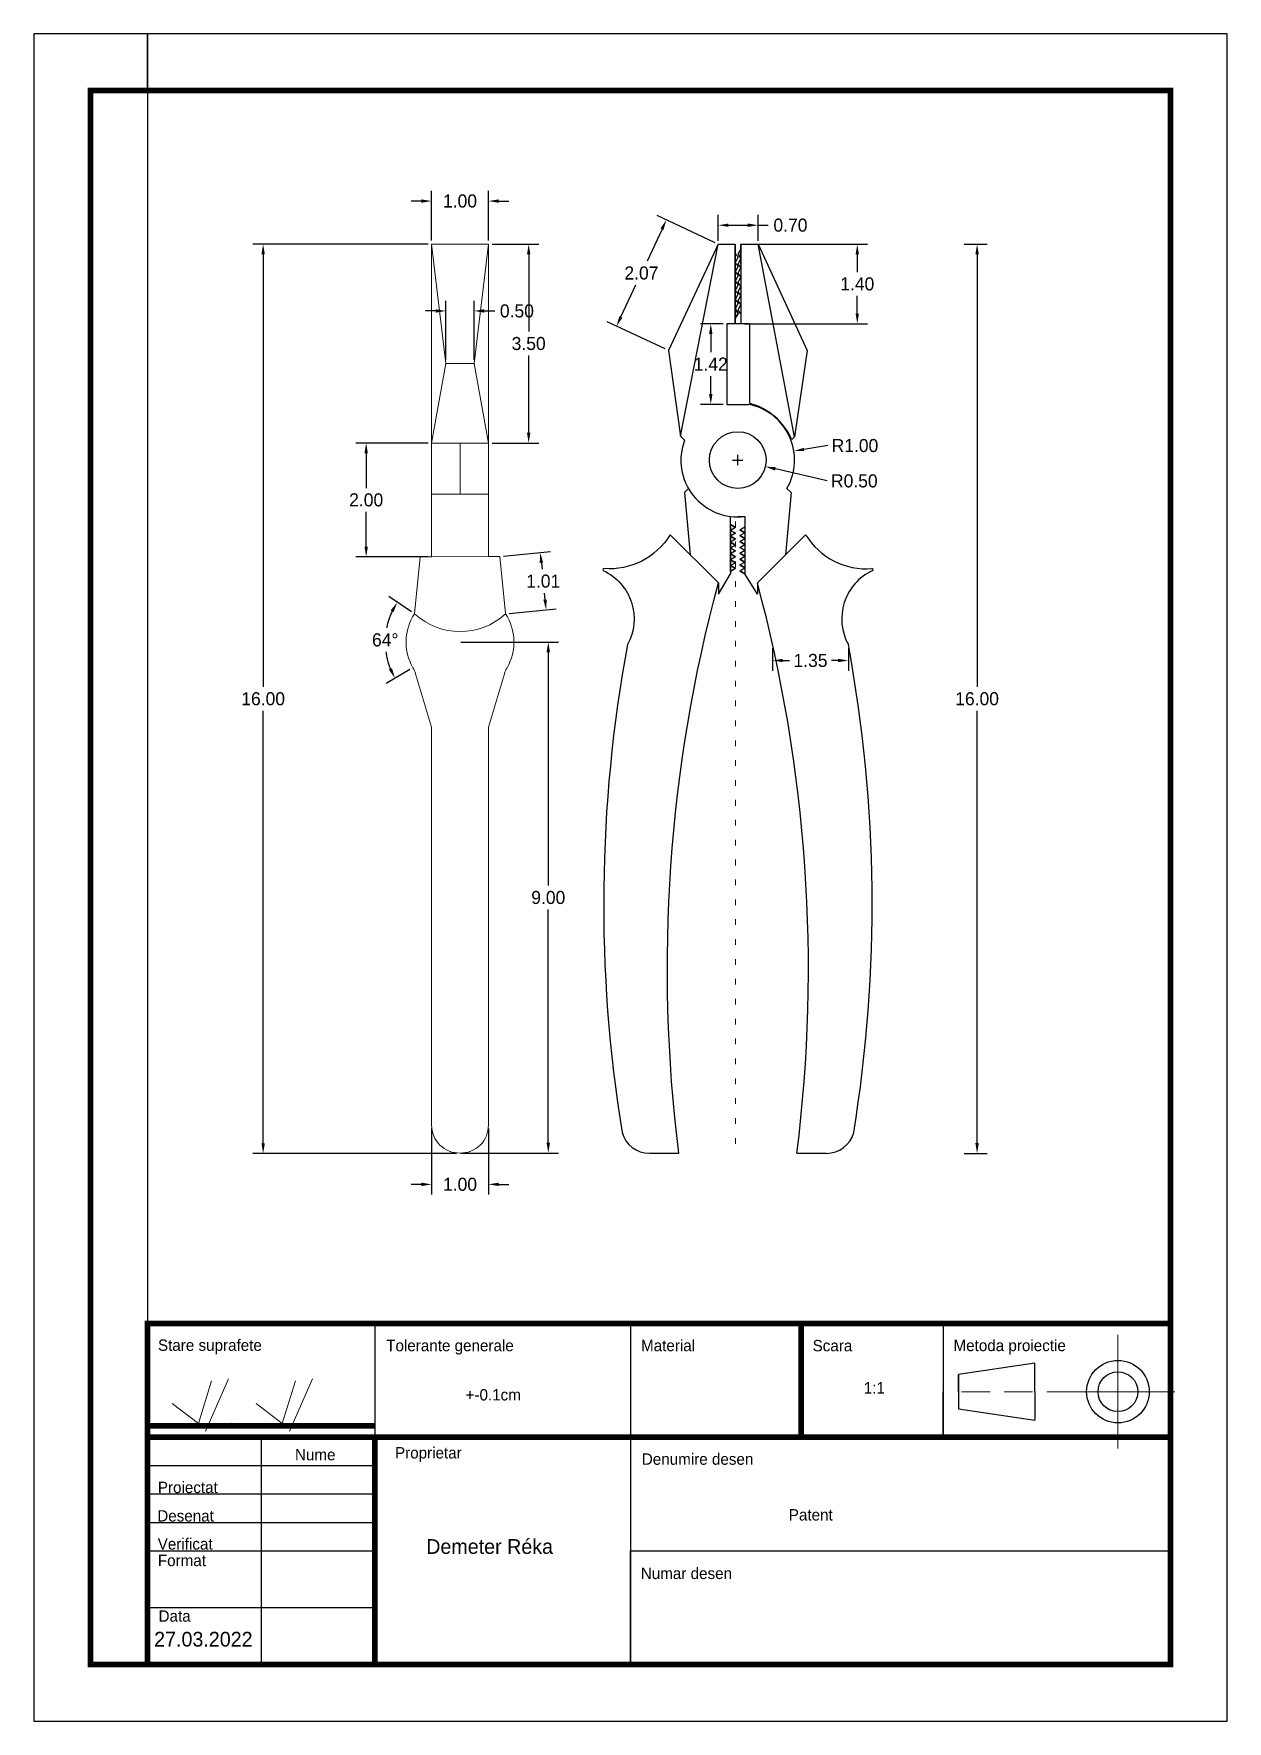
# Model space of a CAD drawing. Header units: centimetres. Extents: x 28.5 to 49.5, y 7 to 36.7.
import ezdxf

# ---------------------------------------------------------------- set-up
doc = ezdxf.new("R2010")
doc.units = ezdxf.units.CM
doc.header["$MEASUREMENT"] = 0
doc.header["$PDMODE"] = 2
doc.header["$PDSIZE"] = -4
for name, pattern in [('ACAD_ISO02W100', [15, 12, -3]), ('DASHED', [0.75, 0.5, -0.25]), ('DOT', [0.25, 0, -0.25])]:
    doc.linetypes.add(name, pattern=pattern)
doc.layers.add('szaggatott', color=7, linetype='ACAD_ISO02W100', lineweight=0)
doc.styles.get("Standard").update_dxf_attribs({"font": 'GOTHIC.TTF'})
doc.dimstyles.get("Standard").update_dxf_attribs({"dimtxt": 0.23, "dimasz": 0.18, "dimexe": 0.18, "dimexo": 0.0625, "dimgap": 0.09, "dimtad": 0, "dimtih": 1, "dimtoh": 1, "dimzin": 0, "dimdsep": 46, "dimtxsty": 'Standard', "dimcen": 0.09, "dimadec": 0, "dimazin": 0, "dimtfac": 1, "dimtofl": 0, "dimtmove": 0, "dimatfit": 3, "dimfxl": 1, "dimtolj": 1, "dimtzin": 0, "dimarcsym": 0})

# ---------------------------------------------------------------- blocks, each defined once
blk = doc.blocks.new('*D1')
at = {"layer": 'Defpoints', "color": 0, "linetype": 'ByBlock', "transparency": 16777216}
for p in [(44.81, 32.994), (44.81, 16.993), (45.102, 16.993)]:
    blk.add_point(p, dxfattribs=at)
at = {"layer": 'szaggatott', "color": 0, "linetype": 'ByBlock', "lineweight": -2, "transparency": 16777216}
for p, q in [((44.873, 32.994), (45.282, 32.994)), ((45.102, 32.814), (45.102, 25.204)), ((45.102, 17.173), (45.102, 24.783)), ((44.873, 16.993), (45.282, 16.993))]:
    blk.add_line(p, q, dxfattribs=at)
at = {"layer": 'szaggatott', "color": 0, "linetype": 'ByBlock', "transparency": 16777216}
for points in [[(45.072, 32.814), (45.132, 32.814), (45.102, 32.994)], [(45.072, 17.173), (45.132, 17.173), (45.102, 16.993)]]:
    blk.add_solid(points, dxfattribs=at)
at = {"layer": 'szaggatott', "color": 0, "linetype": 'ByBlock', "transparency": 16777216, "insert": (45.102, 24.993), "char_height": 0.23, "attachment_point": 5}
blk.add_mtext('\\A1;16.00', dxfattribs=at)
blk = doc.blocks.new('*D2')
at = {"layer": 'Defpoints', "color": 0, "linetype": 'ByBlock', "transparency": 16777216}
for p in [(40.891, 29.194), (41.378, 29.08)]:
    blk.add_point(p, dxfattribs=at)
at = {"layer": 'szaggatott', "color": 0, "linetype": 'ByBlock', "lineweight": -2, "transparency": 16777216}
for p, q in [((40.801, 29.194), (40.981, 29.194)), ((40.891, 29.104), (40.891, 29.284)), ((42.464, 28.827), (41.553, 29.039))]:
    blk.add_line(p, q, dxfattribs=at)
at = {"layer": 'szaggatott', "color": 0, "linetype": 'ByBlock', "transparency": 16777216}
blk.add_solid([(41.56, 29.069), (41.546, 29.01), (41.378, 29.08)], dxfattribs=at)
at = {"layer": 'szaggatott', "color": 0, "linetype": 'ByBlock', "transparency": 16777216, "insert": (42.942, 28.827), "char_height": 0.23, "attachment_point": 5}
blk.add_mtext('\\A1;R0.50', dxfattribs=at)
blk = doc.blocks.new('*D3')
at = {"layer": 'Defpoints', "color": 0, "linetype": 'ByBlock', "transparency": 16777216}
for p in [(40.891, 29.194), (41.878, 29.353)]:
    blk.add_point(p, dxfattribs=at)
at = {"layer": 'szaggatott', "color": 0, "linetype": 'ByBlock', "lineweight": -2, "transparency": 16777216}
for p, q in [((42.475, 29.449), (42.056, 29.381)), ((40.801, 29.194), (40.981, 29.194)), ((40.891, 29.104), (40.891, 29.284))]:
    blk.add_line(p, q, dxfattribs=at)
at = {"layer": 'szaggatott', "color": 0, "linetype": 'ByBlock', "transparency": 16777216}
blk.add_solid([(42.051, 29.411), (42.061, 29.352), (41.878, 29.353)], dxfattribs=at)
at = {"layer": 'szaggatott', "color": 0, "linetype": 'ByBlock', "transparency": 16777216, "insert": (42.953, 29.449), "char_height": 0.23, "attachment_point": 5}
blk.add_mtext('\\A1;R1.00', dxfattribs=at)
blk = doc.blocks.new('*D4')
at = {"layer": 'Defpoints', "color": 0, "linetype": 'ByBlock', "transparency": 16777216}
for p in [(41.248, 33.328), (40.548, 32.994), (41.248, 32.994)]:
    blk.add_point(p, dxfattribs=at)
at = {"layer": 'szaggatott', "color": 0, "linetype": 'ByBlock', "lineweight": -2, "transparency": 16777216}
for p, q in [((40.548, 33.056), (40.548, 33.508)), ((40.728, 33.328), (41.068, 33.328)), ((41.248, 33.056), (41.248, 33.508)), ((41.248, 33.328), (41.428, 33.328))]:
    blk.add_line(p, q, dxfattribs=at)
at = {"layer": 'szaggatott', "color": 0, "linetype": 'ByBlock', "transparency": 16777216}
for points in [[(40.728, 33.358), (40.728, 33.298), (40.548, 33.328)], [(41.068, 33.358), (41.068, 33.298), (41.248, 33.328)]]:
    blk.add_solid(points, dxfattribs=at)
at = {"layer": 'szaggatott', "color": 0, "linetype": 'ByBlock', "transparency": 16777216, "insert": (41.818, 33.328), "char_height": 0.23, "attachment_point": 5}
blk.add_mtext('\\A1;0.70', dxfattribs=at)
blk = doc.blocks.new('*D5')
at = {"layer": 'Defpoints', "color": 0, "linetype": 'ByBlock', "transparency": 16777216}
for p in [(40.698, 31.594), (40.416, 30.175), (40.698, 30.175)]:
    blk.add_point(p, dxfattribs=at)
at = {"layer": 'szaggatott', "color": 0, "linetype": 'ByBlock', "lineweight": -2, "transparency": 16777216}
for p, q in [((40.636, 31.594), (40.236, 31.594)), ((40.416, 31.414), (40.416, 31.094)), ((40.416, 30.355), (40.416, 30.674)), ((40.636, 30.175), (40.236, 30.175))]:
    blk.add_line(p, q, dxfattribs=at)
at = {"layer": 'szaggatott', "color": 0, "linetype": 'ByBlock', "transparency": 16777216}
for points in [[(40.386, 31.414), (40.446, 31.414), (40.416, 31.594)], [(40.386, 30.355), (40.446, 30.355), (40.416, 30.175)]]:
    blk.add_solid(points, dxfattribs=at)
at = {"layer": 'szaggatott', "color": 0, "linetype": 'ByBlock', "transparency": 16777216, "insert": (40.416, 30.884), "char_height": 0.23, "attachment_point": 5}
blk.add_mtext('\\A1;1.42', dxfattribs=at)
blk = doc.blocks.new('*D6')
at = {"layer": 'Defpoints', "color": 0, "linetype": 'ByBlock', "transparency": 16777216}
for p in [(40.548, 32.994), (38.758, 31.551), (39.672, 31.123)]:
    blk.add_point(p, dxfattribs=at)
at = {"layer": 'szaggatott', "color": 0, "linetype": 'ByBlock', "lineweight": -2, "transparency": 16777216}
for p, q in [((40.492, 33.02), (39.471, 33.498)), ((39.558, 33.259), (39.295, 32.697)), ((38.835, 31.714), (39.098, 32.276)), ((39.615, 31.15), (38.595, 31.627))]:
    blk.add_line(p, q, dxfattribs=at)
at = {"layer": 'szaggatott', "color": 0, "linetype": 'ByBlock', "transparency": 16777216}
for points in [[(39.531, 33.271), (39.585, 33.246), (39.634, 33.422)], [(38.807, 31.727), (38.862, 31.701), (38.758, 31.551)]]:
    blk.add_solid(points, dxfattribs=at)
at = {"layer": 'szaggatott', "color": 0, "linetype": 'ByBlock', "transparency": 16777216, "insert": (39.196, 32.486), "char_height": 0.23, "attachment_point": 5}
blk.add_mtext('\\A1;2.07', dxfattribs=at)
blk = doc.blocks.new('*D7')
at = {"layer": 'Defpoints', "color": 0, "linetype": 'ByBlock', "transparency": 16777216}
for p in [(40.948, 32.994), (40.948, 31.594), (42.994, 31.594)]:
    blk.add_point(p, dxfattribs=at)
at = {"layer": 'szaggatott', "color": 0, "linetype": 'ByBlock', "lineweight": -2, "transparency": 16777216}
for p, q in [((41.011, 32.994), (43.174, 32.994)), ((42.994, 32.814), (42.994, 32.504)), ((42.994, 31.774), (42.994, 32.083)), ((41.011, 31.594), (43.174, 31.594))]:
    blk.add_line(p, q, dxfattribs=at)
at = {"layer": 'szaggatott', "color": 0, "linetype": 'ByBlock', "transparency": 16777216}
for points in [[(42.964, 32.814), (43.024, 32.814), (42.994, 32.994)], [(42.964, 31.774), (43.024, 31.774), (42.994, 31.594)]]:
    blk.add_solid(points, dxfattribs=at)
at = {"layer": 'szaggatott', "color": 0, "linetype": 'ByBlock', "transparency": 16777216, "insert": (42.994, 32.294), "char_height": 0.23, "attachment_point": 5}
blk.add_mtext('\\A1;1.40', dxfattribs=at)
blk = doc.blocks.new('*D8')
at = {"layer": 'Defpoints', "color": 0, "linetype": 'ByBlock', "transparency": 16777216}
for p in [(36.504, 33.753), (35.504, 32.995), (36.504, 32.995)]:
    blk.add_point(p, dxfattribs=at)
at = {"layer": 'szaggatott', "color": 0, "linetype": 'ByBlock', "lineweight": -2, "transparency": 16777216}
for p, q in [((35.504, 33.058), (35.504, 33.933)), ((36.504, 33.058), (36.504, 33.933)), ((35.324, 33.753), (35.144, 33.753)), ((36.684, 33.753), (36.864, 33.753))]:
    blk.add_line(p, q, dxfattribs=at)
at = {"layer": 'szaggatott', "color": 0, "linetype": 'ByBlock', "transparency": 16777216}
for points in [[(35.324, 33.783), (35.324, 33.723), (35.504, 33.753)], [(36.684, 33.783), (36.684, 33.723), (36.504, 33.753)]]:
    blk.add_solid(points, dxfattribs=at)
at = {"layer": 'szaggatott', "color": 0, "linetype": 'ByBlock', "transparency": 16777216, "insert": (36.004, 33.753), "char_height": 0.23, "attachment_point": 5}
blk.add_mtext('\\A1;1.00', dxfattribs=at)
blk = doc.blocks.new('*D9')
at = {"layer": 'Defpoints', "color": 0, "linetype": 'ByBlock', "transparency": 16777216}
for p in [(36.504, 32.995), (36.504, 29.495), (37.212, 29.495)]:
    blk.add_point(p, dxfattribs=at)
at = {"layer": 'szaggatott', "color": 0, "linetype": 'ByBlock', "lineweight": -2, "transparency": 16777216}
for p, q in [((36.567, 32.995), (37.392, 32.995)), ((37.212, 32.815), (37.212, 31.456)), ((37.212, 29.675), (37.212, 31.035)), ((36.567, 29.495), (37.392, 29.495))]:
    blk.add_line(p, q, dxfattribs=at)
at = {"layer": 'szaggatott', "color": 0, "linetype": 'ByBlock', "transparency": 16777216}
for points in [[(37.182, 32.815), (37.242, 32.815), (37.212, 32.995)], [(37.182, 29.675), (37.242, 29.675), (37.212, 29.495)]]:
    blk.add_solid(points, dxfattribs=at)
at = {"layer": 'szaggatott', "color": 0, "linetype": 'ByBlock', "transparency": 16777216, "insert": (37.212, 31.245), "char_height": 0.23, "attachment_point": 5}
blk.add_mtext('\\A1;3.50', dxfattribs=at)
blk = doc.blocks.new('*D10')
at = {"layer": 'Defpoints', "color": 0, "linetype": 'ByBlock', "transparency": 16777216}
for p in [(35.504, 29.495), (34.353, 27.49), (35.505, 27.49)]:
    blk.add_point(p, dxfattribs=at)
at = {"layer": 'szaggatott', "color": 0, "linetype": 'ByBlock', "lineweight": -2, "transparency": 16777216}
for p, q in [((35.442, 29.495), (34.173, 29.495)), ((34.353, 29.315), (34.353, 28.703)), ((34.353, 27.67), (34.353, 28.282)), ((35.442, 27.49), (34.173, 27.49))]:
    blk.add_line(p, q, dxfattribs=at)
at = {"layer": 'szaggatott', "color": 0, "linetype": 'ByBlock', "transparency": 16777216}
for points in [[(34.323, 29.315), (34.383, 29.315), (34.353, 29.495)], [(34.323, 27.67), (34.383, 27.67), (34.353, 27.49)]]:
    blk.add_solid(points, dxfattribs=at)
at = {"layer": 'szaggatott', "color": 0, "linetype": 'ByBlock', "transparency": 16777216, "insert": (34.353, 28.493), "char_height": 0.23, "width": 0.53849, "attachment_point": 5}
blk.add_mtext('\\A1;{\\fCentury Gothic|b0|i0|c238|p34;2.00}', dxfattribs=at)
blk = doc.blocks.new('*D11')
at = {"layer": 'Defpoints', "color": 0, "linetype": 'ByBlock', "transparency": 16777216}
for p in [(35.504, 17.491), (36.504, 17.491), (35.504, 16.447)]:
    blk.add_point(p, dxfattribs=at)
at = {"layer": 'szaggatott', "color": 0, "linetype": 'ByBlock', "lineweight": -2, "transparency": 16777216}
for p, q in [((35.504, 17.428), (35.504, 16.267)), ((36.504, 17.428), (36.504, 16.267)), ((35.324, 16.447), (35.144, 16.447)), ((36.684, 16.447), (36.864, 16.447))]:
    blk.add_line(p, q, dxfattribs=at)
at = {"layer": 'szaggatott', "color": 0, "linetype": 'ByBlock', "transparency": 16777216}
for points in [[(35.324, 16.477), (35.324, 16.417), (35.504, 16.447)], [(36.684, 16.477), (36.684, 16.417), (36.504, 16.447)]]:
    blk.add_solid(points, dxfattribs=at)
at = {"layer": 'szaggatott', "color": 0, "linetype": 'ByBlock', "transparency": 16777216, "insert": (36.004, 16.447), "char_height": 0.23, "attachment_point": 5}
blk.add_mtext('\\A1;1.00', dxfattribs=at)
blk = doc.blocks.new('*D12')
at = {"layer": 'Defpoints', "color": 0, "transparency": 16777216}
for p in [(36.254, 31.819), (35.754, 30.895), (36.254, 30.895)]:
    blk.add_point(p, dxfattribs=at)
at = {"layer": 'szaggatott', "color": 0, "lineweight": -2, "transparency": 16777216}
for p, q in [((35.574, 31.819), (35.394, 31.819)), ((35.754, 30.958), (35.754, 31.999)), ((36.254, 30.958), (36.254, 31.999)), ((36.434, 31.819), (36.614, 31.819))]:
    blk.add_line(p, q, dxfattribs=at)
at = {"layer": 'szaggatott', "color": 0, "transparency": 16777216}
for points in [[(35.574, 31.849), (35.574, 31.789), (35.754, 31.819)], [(36.434, 31.849), (36.434, 31.789), (36.254, 31.819)]]:
    blk.add_solid(points, dxfattribs=at)
at = {"layer": 'szaggatott', "color": 0, "transparency": 16777216, "insert": (37.005, 31.819), "char_height": 0.23, "attachment_point": 5}
blk.add_mtext('\\A1;0.50', dxfattribs=at)
blk = doc.blocks.new('*D13')
at = {"layer": 'Defpoints', "color": 0, "transparency": 16777216}
for p in [(35.205, 26.489), (34.717, 26.262), (35.953, 25.991), (35.176, 25.54)]:
    blk.add_point(p, dxfattribs=at)
at = {"layer": 'szaggatott', "color": 0, "lineweight": -2, "transparency": 16777216}
for p, q in [((35.152, 26.523), (34.749, 26.791)), ((35.122, 25.509), (34.703, 25.265))]:
    blk.add_line(p, q, dxfattribs=at)
for start, end in [(154.5774, 168.6681), (187.8516, 201.991)]:
    blk.add_arc((35.953, 25.991), 1.266, start, end, dxfattribs=at)
at = {"layer": 'szaggatott', "color": 0, "transparency": 16777216}
for points in [[(34.784, 26.549), (34.836, 26.52), (34.899, 26.691)], [(34.807, 25.531), (34.753, 25.504), (34.859, 25.356)]]:
    blk.add_solid(points, dxfattribs=at)
at = {"layer": 'szaggatott', "color": 0, "transparency": 16777216, "insert": (34.688, 26.029), "char_height": 0.23, "attachment_point": 5}
blk.add_mtext('\\A1;64°', dxfattribs=at)
blk = doc.blocks.new('*D14')
at = {"layer": 'Defpoints', "color": 0, "linetype": 'ByBlock', "transparency": 16777216}
for p in [(35.504, 32.995), (32.54, 16.991), (36.004, 16.991)]:
    blk.add_point(p, dxfattribs=at)
at = {"layer": 'szaggatott', "color": 0, "linetype": 'ByBlock', "lineweight": -2, "transparency": 16777216}
for p, q in [((35.442, 32.995), (32.36, 32.995)), ((32.54, 32.815), (32.54, 25.204)), ((32.54, 17.171), (32.54, 24.782)), ((35.942, 16.991), (32.36, 16.991))]:
    blk.add_line(p, q, dxfattribs=at)
at = {"layer": 'szaggatott', "color": 0, "linetype": 'ByBlock', "transparency": 16777216}
for points in [[(32.51, 32.815), (32.57, 32.815), (32.54, 32.995)], [(32.51, 17.171), (32.57, 17.171), (32.54, 16.991)]]:
    blk.add_solid(points, dxfattribs=at)
at = {"layer": 'szaggatott', "color": 0, "linetype": 'ByBlock', "transparency": 16777216, "insert": (32.54, 24.993), "char_height": 0.23, "attachment_point": 5}
blk.add_mtext('\\A1;16.00', dxfattribs=at)
blk = doc.blocks.new('*D15')
at = {"layer": 'Defpoints', "color": 0, "linetype": 'ByBlock', "transparency": 16777216}
for p in [(36.704, 27.496), (36.805, 26.488), (37.518, 26.559)]:
    blk.add_point(p, dxfattribs=at)
at = {"layer": 'szaggatott', "color": 0, "linetype": 'ByBlock', "lineweight": -2, "transparency": 16777216}
for p, q in [((36.767, 27.502), (37.597, 27.585)), ((37.435, 27.388), (37.447, 27.274)), ((37.5, 26.738), (37.489, 26.852)), ((36.867, 26.494), (37.697, 26.577))]:
    blk.add_line(p, q, dxfattribs=at)
at = {"layer": 'szaggatott', "color": 0, "linetype": 'ByBlock', "transparency": 16777216}
for points in [[(37.465, 27.391), (37.406, 27.385), (37.417, 27.567)], [(37.53, 26.741), (37.471, 26.735), (37.518, 26.559)]]:
    blk.add_solid(points, dxfattribs=at)
at = {"layer": 'szaggatott', "color": 0, "linetype": 'ByBlock', "transparency": 16777216, "insert": (37.468, 27.063), "char_height": 0.23, "attachment_point": 5}
blk.add_mtext('\\A1;1.01', dxfattribs=at)
blk = doc.blocks.new('*D16')
at = {"layer": 'Defpoints', "color": 0, "linetype": 'ByBlock', "transparency": 16777216}
for p in [(35.953, 25.991), (35.953, 16.999), (37.557, 16.999)]:
    blk.add_point(p, dxfattribs=at)
at = {"layer": 'szaggatott', "color": 0, "linetype": 'ByBlock', "lineweight": -2, "transparency": 16777216}
for p, q in [((36.016, 25.991), (37.737, 25.991)), ((37.557, 25.811), (37.557, 21.706)), ((37.557, 17.179), (37.557, 21.285)), ((36.016, 16.999), (37.737, 16.999))]:
    blk.add_line(p, q, dxfattribs=at)
at = {"layer": 'szaggatott', "color": 0, "linetype": 'ByBlock', "transparency": 16777216}
for points in [[(37.527, 25.811), (37.587, 25.811), (37.557, 25.991)], [(37.527, 17.179), (37.587, 17.179), (37.557, 16.999)]]:
    blk.add_solid(points, dxfattribs=at)
at = {"layer": 'szaggatott', "color": 0, "linetype": 'ByBlock', "transparency": 16777216, "insert": (37.557, 21.495), "char_height": 0.23, "attachment_point": 5}
blk.add_mtext('\\A1;{\\fCentury Gothic|b0|i0|c238|p34;9.00}', dxfattribs=at)
blk = doc.blocks.new('*D17')
at = {"layer": 'Defpoints', "color": 0, "linetype": 'ByBlock', "transparency": 16777216}
for p in [(41.504, 25.946), (42.837, 25.946), (42.837, 25.667)]:
    blk.add_point(p, dxfattribs=at)
at = {"layer": 'szaggatott', "color": 0, "linetype": 'ByBlock', "lineweight": -2, "transparency": 16777216}
for p, q in [((41.504, 25.884), (41.504, 25.487)), ((42.837, 25.884), (42.837, 25.487)), ((41.684, 25.667), (41.8, 25.667)), ((42.657, 25.667), (42.541, 25.667))]:
    blk.add_line(p, q, dxfattribs=at)
at = {"layer": 'szaggatott', "color": 0, "linetype": 'ByBlock', "transparency": 16777216}
for points in [[(41.684, 25.697), (41.684, 25.637), (41.504, 25.667)], [(42.657, 25.697), (42.657, 25.637), (42.837, 25.667)]]:
    blk.add_solid(points, dxfattribs=at)
at = {"layer": 'szaggatott', "color": 0, "linetype": 'ByBlock', "transparency": 16777216, "insert": (42.171, 25.667), "char_height": 0.23, "width": 0.56523, "attachment_point": 5}
blk.add_mtext('\\A1;{\\fCentury Gothic|b0|i0|c238|p34;1.35}', dxfattribs=at)

msp = doc.modelspace()

# ---------------------------------------------------------------- linework, layer by layer
for p, q in [((40.548, 32.994), (40.548, 32.994)), ((40.548, 32.994), (40.548, 32.994)), ((40.548, 32.994), (40.848, 32.994)), ((40.948, 32.994), (41.248, 32.994)), ((40.848, 32.669), (40.848, 32.831)), ((40.848, 32.831), (40.897, 32.769)), ((40.897, 32.769), (40.848, 32.669)), ((40.898, 32.827), (40.948, 32.908)), ((40.948, 32.745), (40.898, 32.827)), ((40.948, 31.933), (40.948, 31.77)), ((40.898, 31.775), (40.848, 31.694)), ((40.848, 31.694), (40.898, 31.775)), ((40.698, 30.194), (40.698, 30.194)), ((40.698, 30.194), (40.698, 30.194)), ((40.698, 30.194), (40.698, 30.175)), ((40.698, 30.175), (41.083, 30.175)), ((39.954, 29.544), (39.884, 29.615)), ((39.954, 29.544), (39.954, 29.544)), ((39.954, 29.544), (39.954, 29.544)), ((41.841, 29.557), (41.889, 29.605)), ((41.889, 29.605), (41.889, 29.605)), ((40.025, 28.694), (39.954, 28.623)), ((39.954, 28.623), (40.055, 27.528)), ((41.828, 28.623), (41.732, 27.527)), ((41.757, 28.694), (41.757, 28.694)), ((41.757, 28.694), (41.757, 28.694)), ((41.757, 28.694), (41.828, 28.623)), ((40.766, 28.02), (40.766, 28.201)), ((40.766, 28.02), (40.766, 27.194)), ((41.016, 28.201), (41.016, 28.201)), ((41.016, 28.201), (41.016, 28.02)), ((41.016, 28.02), (41.016, 27.194)), ((39.701, 27.881), (40.55, 27.033)), ((42.085, 27.881), (41.237, 27.032)), ((40.55, 26.833), (40.766, 27.194)), ((40.55, 27.033), (40.55, 26.833)), ((41.237, 26.832), (41.016, 27.194)), ((41.237, 27.032), (41.237, 27.032)), ((41.237, 27.032), (41.237, 26.832)), ((42.45, 16.993), (41.931, 16.993)), ((30.504, 13.998), (48.504, 13.998)), ((34.504, 13.998), (34.504, 7.998)), ((34.504, 13.998), (39.004, 13.998)), ((39.004, 13.998), (39.004, 7.998)), ((39.004, 13.998), (42.004, 13.998)), ((39.004, 13.998), (39.204, 13.998)), ((42.004, 13.998), (42.004, 11.998)), ((42.004, 13.998), (44.504, 13.998)), ((42.004, 13.998), (42.004, 13.498)), ((44.504, 13.998), (44.504, 11.998)), ((30.504, 7.998), (30.504, 12.998)), ((44.504, 11.998), (44.504, 12.798)), ((34.504, 11.998), (30.504, 11.998)), ((30.504, 11.998), (48.504, 11.998)), ((30.504, 11.998), (30.504, 11.998)), ((30.504, 11.998), (30.504, 11.498)), ((34.504, 11.998), (32.504, 11.998)), ((32.504, 11.998), (32.504, 7.998)), ((30.504, 11.498), (30.504, 10.998)), ((30.504, 11.498), (34.504, 11.498)), ((30.504, 10.998), (30.504, 10.498)), ((30.504, 10.998), (34.504, 10.998)), ((30.504, 10.498), (34.504, 10.498)), ((30.504, 10.498), (30.504, 9.998)), ((30.504, 9.998), (34.504, 9.998)), ((30.504, 9.998), (30.504, 8.998)), ((39.004, 7.998), (39.004, 9.998)), ((39.004, 9.998), (48.504, 9.998)), ((30.504, 8.998), (34.504, 8.998))]:
    msp.add_line(p, q)
for points in [[(28.504, 6.998), (49.504, 6.998), (49.504, 36.698), (28.504, 36.698), (28.504, 6.998)], [(30.504, 35.698), (30.504, 36.698), (30.504, 7.998)], [(48.504, 35.698), (29.504, 35.698), (29.504, 7.998)], [(48.504, 35.698), (48.504, 7.998)], [(40.848, 31.856), (40.848, 31.694), (40.848, 31.856), (40.898, 31.775), (40.848, 31.856), (40.848, 32.019), (40.848, 32.181), (40.848, 32.344), (40.848, 32.506), (40.848, 32.669), (40.848, 32.831), (40.848, 32.994), (40.848, 31.594), (40.848, 31.956)], [(40.948, 32.645), (40.948, 32.994), (40.948, 31.594), (40.898, 31.594), (40.848, 31.594)], [(40.948, 32.908), (40.948, 32.745)], [(40.848, 32.669), (40.898, 32.606), (40.848, 32.506), (40.898, 32.444), (40.848, 32.344), (40.898, 32.281), (40.848, 32.181), (40.898, 32.119), (40.848, 32.019), (40.898, 31.956), (40.848, 31.856)], [(41.098, 31.594), (40.898, 31.594), (40.698, 31.594), (40.698, 30.194)], [(41.021, 31.594), (41.098, 31.594), (41.098, 30.194)], [(40.854, 28.009), (40.765, 28.061), (40.854, 28.009), (40.765, 27.957), (40.765, 28.061)], [(40.854, 27.906), (40.765, 27.957), (40.854, 27.906), (40.765, 27.854), (40.765, 27.957)], [(40.854, 27.906), (40.765, 27.957), (40.854, 27.906), (40.765, 27.854), (40.765, 27.957)], [(40.926, 27.968), (41.016, 27.917), (40.926, 27.968), (41.016, 28.02), (41.016, 27.917)], [(40.854, 27.802), (40.765, 27.854), (40.854, 27.802), (40.765, 27.751), (40.765, 27.854)], [(40.854, 27.802), (40.765, 27.854), (40.854, 27.802), (40.765, 27.751), (40.765, 27.854)], [(40.854, 27.699), (40.765, 27.751), (40.854, 27.699), (40.765, 27.647), (40.765, 27.751)], [(40.854, 27.699), (40.765, 27.751), (40.854, 27.699), (40.765, 27.647), (40.765, 27.751)], [(40.854, 27.596), (40.765, 27.647), (40.854, 27.596), (40.765, 27.544), (40.765, 27.647)], [(40.854, 27.596), (40.765, 27.647), (40.854, 27.596), (40.765, 27.544), (40.765, 27.647)], [(40.926, 27.865), (41.016, 27.813), (40.926, 27.865), (41.016, 27.917), (41.016, 27.813)], [(40.926, 27.762), (41.016, 27.71), (40.926, 27.762), (41.016, 27.813), (41.016, 27.71)], [(40.926, 27.658), (41.016, 27.607), (40.926, 27.658), (41.016, 27.71), (41.016, 27.607)], [(40.854, 27.492), (40.765, 27.544), (40.854, 27.492), (40.765, 27.441), (40.765, 27.544)], [(40.854, 27.492), (40.765, 27.544), (40.854, 27.492), (40.765, 27.441), (40.765, 27.544)], [(40.854, 27.389), (40.765, 27.441), (40.854, 27.389), (40.765, 27.337), (40.765, 27.441)], [(40.854, 27.389), (40.765, 27.441), (40.854, 27.389), (40.765, 27.337), (40.765, 27.441)], [(40.854, 27.286), (40.765, 27.337), (40.854, 27.286), (40.765, 27.234), (40.765, 27.337)], [(40.926, 27.555), (41.016, 27.504), (40.926, 27.555), (41.016, 27.607), (41.016, 27.504)], [(40.926, 27.452), (41.016, 27.4), (40.926, 27.452), (41.016, 27.504), (41.016, 27.4)], [(40.926, 27.349), (41.016, 27.297), (40.926, 27.349), (41.016, 27.4), (41.016, 27.297)], [(40.926, 27.245), (41.016, 27.194), (40.926, 27.245), (41.016, 27.297), (41.016, 27.194)], [(34.504, 13.998), (34.504, 13.498)], [(39.004, 13.998), (39.004, 13.498)], [(39.004, 13.998), (39.204, 13.998)], [(42.004, 13.998), (42.504, 13.998)], [(46.118, 12.798), (46.118, 13.298), (44.774, 13.098)], [(44.774, 12.798), (44.774, 13.098), (44.774, 12.798), (44.774, 12.498)], [(46.118, 12.798), (46.118, 12.298)], [(44.774, 12.498), (46.118, 12.298)], [(29.504, 7.998), (48.504, 7.998)], [(30.504, 7.998), (30.704, 7.998)], [(39.004, 7.998), (39.204, 7.998)]]:
    msp.add_lwpolyline(points)
at = {"const_width": 0.1}
for points in [[(29.504, 35.698), (29.504, 7.998), (48.504, 7.998), (48.504, 35.698), (29.504, 35.698)], [(30.504, 7.998), (30.504, 13.998), (48.504, 13.998)], [(30.504, 11.998), (48.504, 11.998), (42.004, 11.998), (42.004, 13.998)], [(34.504, 7.998), (34.504, 11.998)]]:
    msp.add_lwpolyline(points, dxfattribs=at)
for points in [[(40.548, 32.994), (39.672, 31.123), (39.884, 29.615)], [(41.248, 32.994), (42.11, 31.123), (41.889, 29.605)], [(40.898, 32.827), (40.948, 32.745), (40.948, 32.908)], [(40.948, 31.933), (40.898, 31.995), (40.948, 32.095), (40.898, 32.158), (40.948, 32.258), (40.898, 32.32), (40.948, 32.42), (40.898, 32.483), (40.948, 32.583), (40.898, 32.645), (40.948, 32.745), (40.948, 32.583), (40.948, 32.42), (40.948, 32.258), (40.948, 32.095), (40.948, 31.933), (40.948, 31.77), (40.899, 31.833)]]:
    msp.add_lwpolyline(points, close=True)
for points, format in [([(39.701, 27.881, -0.283151), (38.533, 27.284, 0.999202), (38.533, 27.247, -0.431478), (38.95, 25.947, 0.085987), (38.855, 17.359, 0.336507), (39.337, 16.994), (39.855, 16.994, -0.097212), (40.55, 27.033)], "xyb"), ([(42.004, 13.998, 0.1, 0.1, 0), (42.004, 13.498, 0, 0, 0)], "xyseb"), ([(48.504, 7.998, 0.1, 0.1, 0), (48.504, 9.998, 0, 0, 0)], "xyseb")]:
    msp.add_lwpolyline(points, format=format)
for centre, radius in [((40.891, 29.194), 0.5), ((47.58, 12.798), 0.55), ((47.58, 12.798), 0.35)]:
    msp.add_circle(centre, radius)
for centre, radius, start, end in [((40.891, 29.194), 1, 101.1047, 101.1102), ((40.891, 29.194), 1, 330, 78.8953), ((40.802, 29.096), 1.137, 23.955, 74.9272), ((40.891, 29.194), 1, 159.5127, 277.1808), ((43.154, 28.531), 1.251, 211.2958, 274.534), ((16.011, 20.243), 26.123, 352.854, 15.0636), ((43.658, 26.4), 0.938, 115.5599, 208.9163), ((43.253, 27.265), 0.0185, 270.0457, 89.9543), ((18.101, 21.38), 25.154, 350.8011, 10.4594), ((42.45, 17.493), 0.5, 270, 344.3938)]:
    msp.add_arc(centre, radius, start, end)
at = {"layer": 'szaggatott'}
for p, q in [((35.504, 32.995), (35.754, 30.895)), ((36.504, 32.995), (36.254, 30.895)), ((36.504, 32.995), (36.504, 30.895)), ((36.254, 30.895), (35.754, 30.895)), ((35.504, 29.495), (36.504, 29.495)), ((35.504, 29.495), (35.504, 28.595)), ((36.504, 29.495), (36.004, 29.495)), ((36.004, 29.495), (36.004, 28.593)), ((36.504, 28.596), (36.504, 29.495)), ((35.504, 28.595), (36.504, 28.596)), ((35.505, 27.49), (35.504, 28.595)), ((36.004, 28.593), (36.004, 28.593)), ((36.504, 28.596), (36.504, 27.496)), ((41.016, 28.201), (40.891, 28.201)), ((35.505, 27.49), (35.305, 27.49)), ((36.504, 27.496), (35.505, 27.49)), ((36.504, 27.496), (36.704, 27.496)), ((36.704, 27.496), (36.804, 26.496)), ((30.504, 12.198), (30.504, 12.998)), ((31.4, 12.24), (31.629, 12.989)), ((32.877, 12.24), (33.107, 12.989)), ((31.4, 12.24), (30.937, 12.589)), ((32.877, 12.24), (32.415, 12.589)), ((30.504, 12.198), (31.525, 12.198)), ((31.525, 12.198), (31.987, 12.198)), ((31.987, 12.198), (31.987, 12.249))]:
    msp.add_line(p, q, dxfattribs=at)
at = {"layer": 'szaggatott', "linetype": 'DOT'}
msp.add_line((40.854, 28.112), (40.854, 16.994), dxfattribs=at)
at = {"layer": 'szaggatott', "linetype": 'ByBlock'}
for p, q in [((35.305, 27.49), (35.205, 26.489)), ((35.223, 25.433), (35.504, 24.495)), ((36.786, 25.433), (36.504, 24.495)), ((35.504, 24.495), (35.504, 17.491)), ((36.504, 24.495), (36.504, 17.491)), ((36.004, 16.991), (36.004, 16.991))]:
    msp.add_line(p, q, dxfattribs=at)
at = {"layer": 'szaggatott', "linetype": 'DASHED'}
msp.add_line((47.58, 12.798), (44.596, 12.798), dxfattribs=at)
at = {"layer": 'szaggatott'}
for points in [[(35.504, 29.495), (35.504, 32.995), (36.504, 32.995)], [(36.504, 29.495), (36.504, 32.995)], [(35.754, 30.895), (35.504, 29.495), (36.504, 29.495), (36.254, 30.895)], [(31.928, 13.027), (31.525, 12.106)], [(33.406, 13.027), (33.003, 12.106)], [(34.504, 11.998), (34.504, 12.198)]]:
    msp.add_lwpolyline(points, dxfattribs=at)
at = {"layer": 'szaggatott', "const_width": 0.1}
msp.add_lwpolyline([(30.504, 11.998), (30.504, 12.198), (34.504, 12.198)], dxfattribs=at)
at = {"layer": 'szaggatott', "linetype": 'ByBlock'}
for centre, radius, start, end in [((35.953, 25.991), 0.899, 146.4216, 210.1468), ((36.055, 25.992), 0.899, 329.8544, 33.4843), ((34.744, 25.289), 0.5, 16.7403, 30.1468), ((37.265, 25.289), 0.5, 149.8544, 163.2608), ((35.993, 17.486), 0.488, 179.4297, 271.3769), ((36.016, 17.486), 0.488, 268.6231, 0.5703)]:
    msp.add_arc(centre, radius, start, end, dxfattribs=at)
at = {"layer": 'szaggatott'}
msp.add_arc((36.005, 27.358), 1.182, 227.355, 312.5769, dxfattribs=at)
msp.add_point((47.58, 12.798), dxfattribs=at)

# ---------------------------------------------------------------- texts
for s, p in [('Stare suprafete', (30.689, 13.517)), ('Tolerante generale', (34.705, 13.511)), ('Material', (39.189, 13.511)), ('Scara', (42.208, 13.509)), ('Metoda proiectie', (44.687, 13.512)), ('+-0.1cm', (36.102, 12.644)), ('1:1', (43.107, 12.766)), ('Nume', (33.1, 11.59)), ('Proprietar', (34.86, 11.623)), ('Denumire desen', (39.203, 11.512)), ('Proiectat', (30.687, 11.014)), ('Desenat', (30.677, 10.513)), ('Verificat', (30.685, 10.019)), ('Format', (30.687, 9.728)), ('Numar desen', (39.185, 9.501)), ('Data', (30.7, 8.75))]:
    msp.add_text(s, height=0.2).set_placement(p)
at = {"layer": 'szaggatott', "linetype": 'ByBlock'}
for s, height, p in [('Patent', 0.2, (41.789, 10.531)), ('  Demeter Réka', 0.25883, (35.217, 9.944)), ('27.03.2022', 0.2588, (30.622, 8.313))]:
    msp.add_text(s, height=height, dxfattribs=at).set_placement(p)

# ---------------------------------------------------------------- dimensions: what is measured, and where the dimension line sits
for base, p1, p2, picture, middle in [((36.504, 33.753), (35.504, 32.995), (36.504, 32.995), '*D8', (36.004, 33.753)), ((41.248, 33.328), (40.548, 32.994), (41.248, 32.994), '*D4', (41.818, 33.328))]:
    dim = msp.add_linear_dim(base=base, p1=p1, p2=p2, dimstyle='Standard', dxfattribs=at)
    dim.commit()
    dim.dimension.update_dxf_attribs({"geometry": picture, "text_midpoint": middle})
for p1, p2, distance, picture, middle in [((40.548, 32.994), (39.672, 31.123), -1.009, '*D6', (39.196, 32.486)), ((44.81, 32.994), (44.81, 16.993), 0.292, '*D1', (45.102, 24.993)), ((36.704, 27.496), (36.805, 26.488), 0.717, '*D15', (37.468, 27.063)), ((36.504, 17.491), (35.504, 17.491), 1.044, '*D11', (36.004, 16.447))]:
    dim = msp.add_aligned_dim(p1=p1, p2=p2, distance=distance, dimstyle='Standard', dxfattribs=at)
    dim.commit()
    dim.dimension.update_dxf_attribs({"geometry": picture, "text_midpoint": middle})
for base, p1, p2, picture, middle in [((32.54, 16.991), (35.504, 32.995), (36.004, 16.991), '*D14', (32.54, 24.993)), ((37.212, 29.495), (36.504, 32.995), (36.504, 29.495), '*D9', (37.212, 31.245)), ((42.994, 31.594), (40.948, 32.994), (40.948, 31.594), '*D7', (42.994, 32.294)), ((40.416, 30.175), (40.698, 31.594), (40.698, 30.175), '*D5', (40.416, 30.884))]:
    dim = msp.add_linear_dim(base=base, p1=p1, p2=p2, angle=90, dimstyle='Standard', dxfattribs=at)
    dim.commit()
    dim.dimension.update_dxf_attribs({"geometry": picture, "text_midpoint": middle})
at = {"layer": 'szaggatott'}
dim = msp.add_linear_dim(base=(36.254, 31.819), p1=(35.754, 30.895), p2=(36.254, 30.895), dimstyle='Standard', dxfattribs=at)
dim.commit()
dim.dimension.update_dxf_attribs({"geometry": '*D12', "text_midpoint": (37.005, 31.819)})
at = {"layer": 'szaggatott', "linetype": 'ByBlock'}
dim = msp.add_linear_dim(base=(34.353, 27.49), p1=(35.504, 29.495), p2=(35.505, 27.49), angle=90, text='{\\fCentury Gothic|b0|i0|c238|p34;2.00}', dimstyle='Standard', dxfattribs=at)
dim.commit()
dim.dimension.update_dxf_attribs({"geometry": '*D10', "text_midpoint": (34.353, 28.493)})
for mpoint, picture, middle in [((41.878, 29.353), '*D3', (42.475, 29.449)), ((42.839, 28.74), '*D2', (42.464, 28.827))]:
    dim = msp.add_radius_dim(center=(40.891, 29.194), mpoint=mpoint, dimstyle='Standard', dxfattribs=at)
    dim.commit()
    dim.dimension.update_dxf_attribs({"geometry": picture, "text_midpoint": middle, "dimtype": 164})
at = {"layer": 'szaggatott'}
dim = msp.add_angular_dim_3p(base=(34.717, 26.262), center=(35.953, 25.991), p1=(35.205, 26.489), p2=(35.176, 25.54), dimstyle='Standard', dxfattribs=at)
dim.commit()
dim.dimension.update_dxf_attribs({"geometry": '*D13', "text_midpoint": (34.688, 26.029)})
at = {"layer": 'szaggatott', "linetype": 'ByBlock'}
dim = msp.add_aligned_dim(p1=(35.953, 25.991), p2=(35.953, 16.999), distance=1.603, text='{\\fCentury Gothic|b0|i0|c238|p34;9.00}', dimstyle='Standard', dxfattribs=at)
dim.commit()
dim.dimension.update_dxf_attribs({"geometry": '*D16', "text_midpoint": (37.557, 21.495)})
dim = msp.add_linear_dim(base=(42.837, 25.667), p1=(41.504, 25.946), p2=(42.837, 25.946), text='{\\fCentury Gothic|b0|i0|c238|p34;1.35}', dimstyle='Standard', dxfattribs=at)
dim.commit()
dim.dimension.update_dxf_attribs({"geometry": '*D17', "text_midpoint": (42.171, 25.667), "dimtype": 160})

doc.saveas('drawing.dxf')
